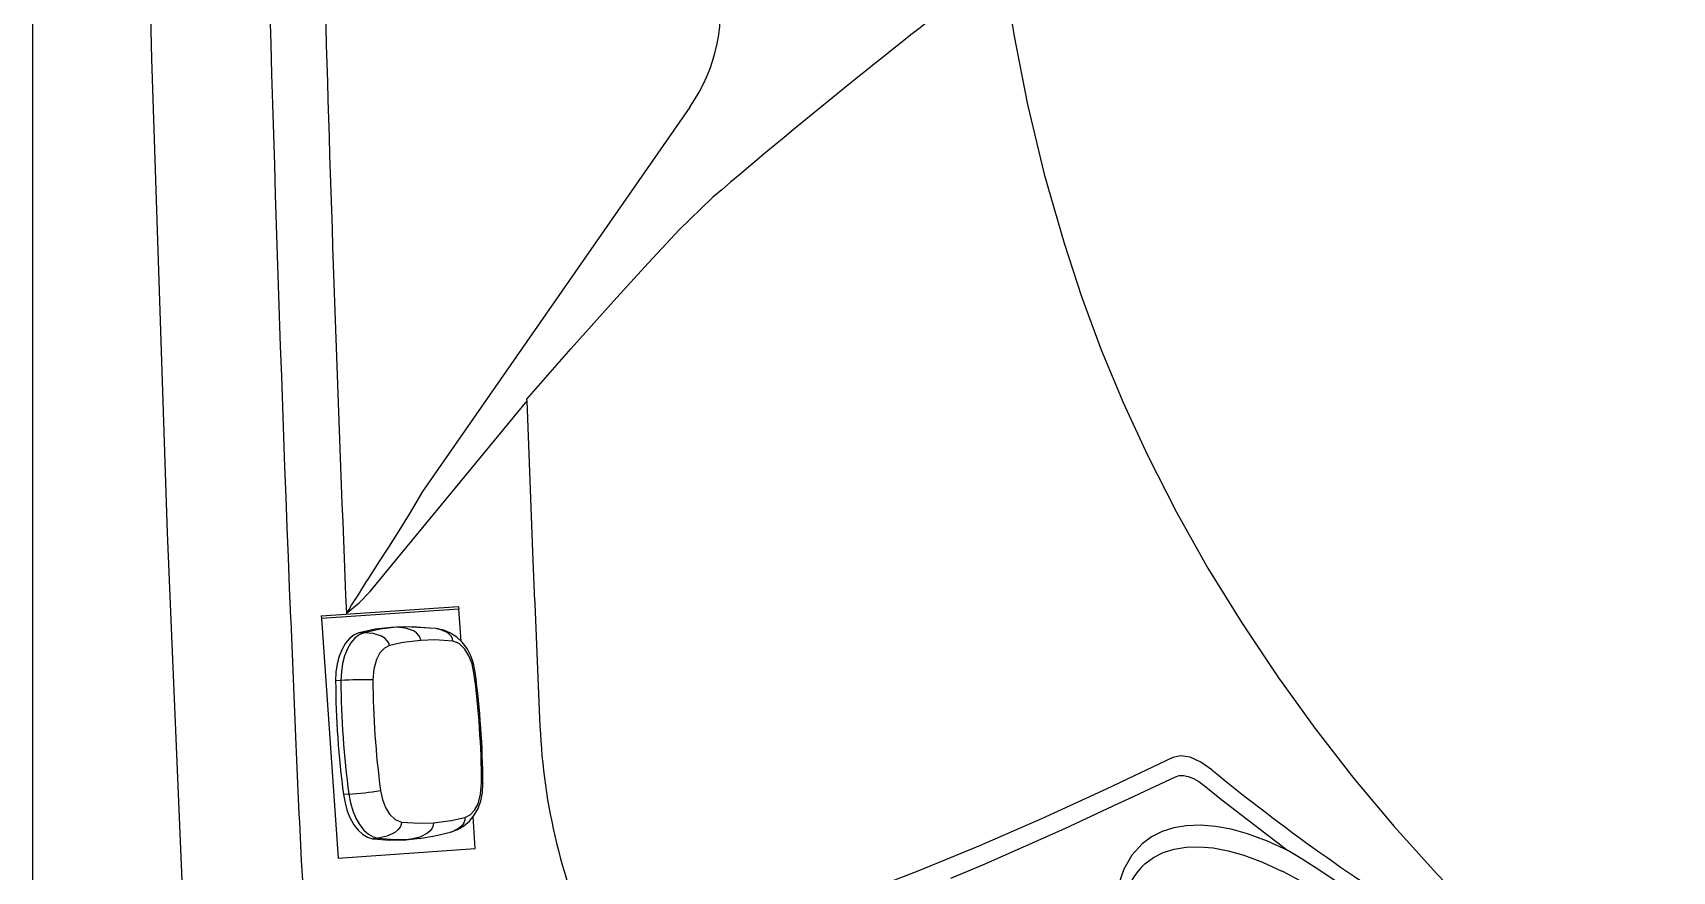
# Model space of a CAD drawing. Extents: x 527 to 611, y 788 to 934.
# Drawn here: x 526.9 to 545.67, y 820.5 to 830.1 of the extents above; entities that cross this region are included whole.
import ezdxf

# ---------------------------------------------------------------- set-up
doc = ezdxf.new("R2010")
doc.units = 0
doc.header["$MEASUREMENT"] = 0
for name, color, linetype in [('1', 4, 'Continuous'), ('BDIM_GREEN', 3, 'Continuous'), ('BDIM_YELLOW', 2, 'Continuous')]:
    doc.layers.add(name, color=color, linetype=linetype)

# ---------------------------------------------------------------- blocks, each defined once
blk = doc.blocks.new('2018 FLAIR')
at = {"layer": '1', "linetype": 'Continuous', "lineweight": 25}
for p, q in [((0, 2.898), (0, 81.522)), ((7.522, 25.888), (4.462, 21.487)), ((4.073, 20.849), (3.962, 20.682)), ((3.962, 20.682), (3.825, 20.464)), ((3.863, 20.343), (4.052, 20.573)), ((3.301, 20.061), (4.876, 20.169)), ((4.879, 20.14), (3.307, 20.032)), ((4.876, 20.169), (4.879, 20.14)), ((4.904, 19.772), (4.879, 20.14)), ((5.747, 20.229), (5.748, 20.199)), ((5.748, 20.199), (5.807, 18.796)), ((2.952, 20.037), (2.953, 20.007)), ((2.953, 20.007), (3.009, 18.676)), ((3.301, 20.061), (3.307, 20.032)), ((3.307, 20.032), (3.495, 17.288)), ((5.067, 17.396), (5.042, 17.764)), ((3.495, 17.288), (5.067, 17.396))]:
    blk.add_line(p, q, dxfattribs=at)
at = {"layer": '1', "linetype": 'Continuous', "lineweight": 25, "flags": 128}
for points in [[(2.409, 79.692), (2.135, 75.46), (1.894, 71.226), (1.687, 66.989), (1.514, 62.751), (1.374, 58.512), (1.266, 54.271), (1.191, 50.031), (1.148, 45.789), (1.138, 41.547), (1.159, 37.306), (1.232, 31.874), (1.358, 26.443), (1.538, 21.014), (1.71, 16.94), (1.912, 12.867), (2.145, 8.796), (2.409, 4.727)], [(11.108, 27.533), (11.232, 26.722), (11.39, 25.918), (11.581, 25.122), (11.807, 24.332), (12.008, 23.72), (12.234, 23.108), (12.485, 22.505), (12.762, 21.904), (13.095, 21.251), (13.455, 20.609), (13.841, 19.981), (14.255, 19.362), (14.68, 18.774), (15.125, 18.201), (15.587, 17.65), (16.074, 17.106), (16.578, 16.584), (17.106, 16.075), (17.654, 15.583), (18.221, 15.109), (18.799, 14.661)], [(5.658, 22.543), (6.165, 23.125), (6.688, 23.707), (7.044, 24.1), (7.406, 24.487), (7.774, 24.846), (7.786, 24.857), (7.786, 24.857)], [(4.052, 20.573), (5.178, 21.94), (5.659, 22.525)], [(5.659, 22.525), (5.658, 22.54), (5.658, 22.543)], [(5.747, 20.229), (5.728, 20.698), (5.659, 22.525)], [(4.462, 21.487), (4.462, 21.487), (4.311, 21.228), (4.193, 21.036), (4.073, 20.849)], [(3.59, 20.09), (3.737, 20.21), (3.863, 20.343)], [(13.052, 18.439), (12.289, 18.076), (11.551, 17.739), (10.838, 17.429), (10.152, 17.145), (9.491, 16.889), (8.857, 16.658), (8.249, 16.454)], [(13.499, 18.3), (13.373, 18.388), (13.252, 18.442), (13.143, 18.459), (13.052, 18.439)], [(12.428, 17.912), (12.552, 17.97), (13.085, 18.22)], [(13.085, 18.22), (13.126, 18.232), (13.175, 18.234), (13.229, 18.223), (13.288, 18.199), (13.349, 18.165), (13.412, 18.119)], [(13.412, 18.119), (13.614, 17.955), (14.371, 17.376)], [(10.511, 17.057), (10.879, 17.212), (11.343, 17.415), (11.818, 17.628), (12.304, 17.854), (12.428, 17.912), (12.428, 17.912)], [(14.371, 17.376), (14.137, 17.483), (13.907, 17.567), (13.721, 17.619), (13.542, 17.651), (13.368, 17.665), (13.205, 17.659), (13.063, 17.635), (12.932, 17.593), (12.81, 17.532), (12.703, 17.453)], [(12.703, 17.453), (12.703, 17.453), (12.584, 17.323), (12.491, 17.162), (12.426, 16.973)], [(12.733, 17.221), (12.831, 17.294), (12.942, 17.35), (13.068, 17.391), (13.206, 17.413), (13.355, 17.417), (13.514, 17.404), (13.687, 17.371), (13.867, 17.321), (14.081, 17.241), (14.302, 17.137)], [(3.074, 17.259), (3.091, 16.975), (3.11, 16.704), (3.131, 16.444), (3.153, 16.197), (3.177, 15.961), (3.202, 15.738), (3.236, 15.479), (3.271, 15.236), (3.311, 15), (3.353, 14.772), (3.399, 14.551), (3.447, 14.337), (3.5, 14.131), (3.592, 13.809), (3.695, 13.501), (3.807, 13.206), (3.93, 12.924), (4.062, 12.656), (4.335, 12.194), (4.645, 11.771), (4.993, 11.385)]]:
    blk.add_lwpolyline(points, dxfattribs=at)
at = {"layer": '1', "linetype": 'Continuous', "lineweight": 25}
for centre, radius, start, end in [((551.205, 42.21), 548.702, 177.68788, 182.3159), ((537.846, 42.21), 534.713, 180.92993, 182.37088), ((5.892, 27.022), 1.986, 325.1743, 11.39), ((60.05, -36.608), 80.681, 127.34639, 130.37479), ((-2.797, 24.375), 7.691, 326.1476, 329.4361), ((12.692, 19.091), 6.891, 182.453, 193.6894), ((121.385, 23.446), 118.472, 182.30759, 182.99326), ((28.151, 36.166), 23.106, 230.6448, 238.3675), ((12.699, 19.091), 6.898, 193.6791, 216.4623), ((7.853, 6.653), 12.548, 52.213, 58.7033), ((13.275, 16.626), 0.805, 132.3171, 166.4532), ((12.212, 12.972), 4.661, 46.8469, 63.3463)]:
    blk.add_arc(centre, radius, start, end, dxfattribs=at)
at = {"layer": 'BDIM_GREEN', "linetype": 'Continuous', "lineweight": 25}
for p, q in [((4.204, 19.932), (4.103, 19.929)), ((4.265, 19.935), (4.204, 19.934)), ((4.62, 19.916), (4.262, 19.935)), ((4.634, 19.913), (4.62, 19.916)), ((3.793, 19.868), (3.733, 19.867)), ((3.737, 19.868), (3.733, 19.867)), ((3.528, 19.322), (3.467, 19.318)), ((3.618, 18.02), (3.557, 18.015)), ((3.888, 17.509), (3.896, 17.508)), ((3.956, 17.515), (3.896, 17.508)), ((4.271, 17.498), (4.365, 17.51)), ((4.366, 17.507), (4.426, 17.515)), ((4.782, 17.584), (4.794, 17.589))]:
    blk.add_line(p, q, dxfattribs=at)
at = {"layer": 'BDIM_GREEN', "linetype": 'Continuous', "lineweight": 25, "flags": 128}
for points in [[(4.103, 19.929), (3.919, 19.908), (3.737, 19.868)], [(4.164, 19.931), (3.978, 19.908), (3.793, 19.868)], [(4.539, 19.921), (4.351, 19.935), (4.164, 19.931)], [(4.444, 19.781), (4.437, 19.81), (4.421, 19.839), (4.395, 19.866), (4.359, 19.89), (4.266, 19.922), (4.164, 19.931)], [(5.066, 19.416), (5.046, 19.515), (5.015, 19.606), (4.972, 19.688), (4.918, 19.759), (4.855, 19.818), (4.784, 19.864), (4.705, 19.897), (4.647, 19.91)], [(3.733, 19.867), (3.678, 19.844), (3.626, 19.804), (3.58, 19.75), (3.541, 19.682), (3.509, 19.602), (3.486, 19.513), (3.471, 19.417), (3.467, 19.318)], [(3.793, 19.868), (3.738, 19.845), (3.687, 19.806), (3.641, 19.752), (3.602, 19.684), (3.57, 19.604), (3.547, 19.516), (3.533, 19.421), (3.528, 19.322)], [(4.084, 19.721), (4.076, 19.749), (4.058, 19.778), (4.029, 19.805), (3.992, 19.828), (3.896, 19.86), (3.793, 19.868)], [(4.084, 19.721), (4.026, 19.691), (3.975, 19.637), (3.935, 19.562), (3.904, 19.452), (3.894, 19.328)], [(4.444, 19.781), (4.241, 19.756), (4.084, 19.721)], [(4.809, 19.772), (4.604, 19.786), (4.444, 19.781)], [(5.051, 19.41), (5.029, 19.513), (4.994, 19.606), (4.947, 19.682), (4.881, 19.744), (4.809, 19.772)], [(3.618, 18.02), (3.636, 17.922), (3.663, 17.83), (3.698, 17.746), (3.741, 17.671), (3.789, 17.609), (3.842, 17.563), (3.898, 17.531), (3.956, 17.515)], [(3.981, 18.063), (4.003, 17.96), (4.038, 17.867), (4.085, 17.791), (4.151, 17.729), (4.223, 17.701)], [(4.807, 17.593), (4.862, 17.614), (4.936, 17.657), (5, 17.712), (5.055, 17.779), (5.098, 17.857), (5.129, 17.945), (5.148, 18.04), (5.154, 18.14)], [(4.948, 17.752), (5.006, 17.782), (5.057, 17.836), (5.098, 17.911), (5.128, 18.021), (5.138, 18.145)], [(3.557, 18.015), (3.575, 17.919), (3.601, 17.827), (3.635, 17.744), (3.677, 17.67), (3.724, 17.608), (3.776, 17.56), (3.831, 17.527), (3.888, 17.509)], [(4.223, 17.701), (4.219, 17.672), (4.205, 17.641), (4.181, 17.611), (4.147, 17.582), (4.057, 17.538), (3.956, 17.515)], [(4.223, 17.701), (4.428, 17.687), (4.588, 17.692)], [(4.588, 17.692), (4.586, 17.662), (4.574, 17.632), (4.551, 17.601), (4.519, 17.573), (4.431, 17.528), (4.331, 17.506)], [(4.588, 17.692), (4.791, 17.717), (4.948, 17.752)], [(3.896, 17.508), (4.084, 17.494), (4.271, 17.498)], [(3.956, 17.515), (4.144, 17.501), (4.331, 17.506)], [(4.425, 17.514), (4.604, 17.542), (4.782, 17.584)]]:
    blk.add_lwpolyline(points, dxfattribs=at)
at = {"layer": 'BDIM_GREEN', "linetype": 'Continuous', "lineweight": 25}
for centre, radius, start, end in [((-4.929, 18.085), 10.068, 0.3423, 7.5625), ((-5.006, 18.079), 10.16, 0.3421, 7.5627), ((13.831, 19.379), 10.364, 180.3415, 187.5632), ((3.76, 16.652), 2.679, 87.1412, 94.9635), ((13.888, 19.383), 10.36, 180.3418, 187.563), ((13.962, 19.388), 10.068, 180.3423, 187.5625), ((3.486, 20.652), 2.635, 272.8678, 280.8211)]:
    blk.add_arc(centre, radius, start, end, dxfattribs=at)
at = {"layer": 'BDIM_YELLOW', "linetype": 'Continuous', "lineweight": 25}
for p, q in [((4.164, 19.931), (4.103, 19.929)), ((4.331, 17.506), (4.271, 17.498)), ((4.331, 17.506), (4.426, 17.517))]:
    blk.add_line(p, q, dxfattribs=at)
at = {"layer": 'BDIM_YELLOW', "linetype": 'Continuous', "lineweight": 25, "flags": 128}
for points in [[(4.809, 19.772), (4.804, 19.801), (4.79, 19.829), (4.765, 19.856), (4.731, 19.88), (4.64, 19.912), (4.62, 19.914)], [(5.065, 19.416), (5.063, 19.414), (5.051, 19.41)], [(5.138, 18.145), (5.151, 18.142), (5.153, 18.14)], [(4.948, 17.752), (4.948, 17.723), (4.937, 17.692), (4.917, 17.662), (4.886, 17.634), (4.801, 17.59), (4.781, 17.586)]]:
    blk.add_lwpolyline(points, dxfattribs=at)

msp = doc.modelspace()

# ---------------------------------------------------------------- block references
at = {"layer": '1'}
msp.add_blockref('2018 FLAIR', (526.895, 803.362), dxfattribs=at)

doc.saveas('drawing.dxf')
